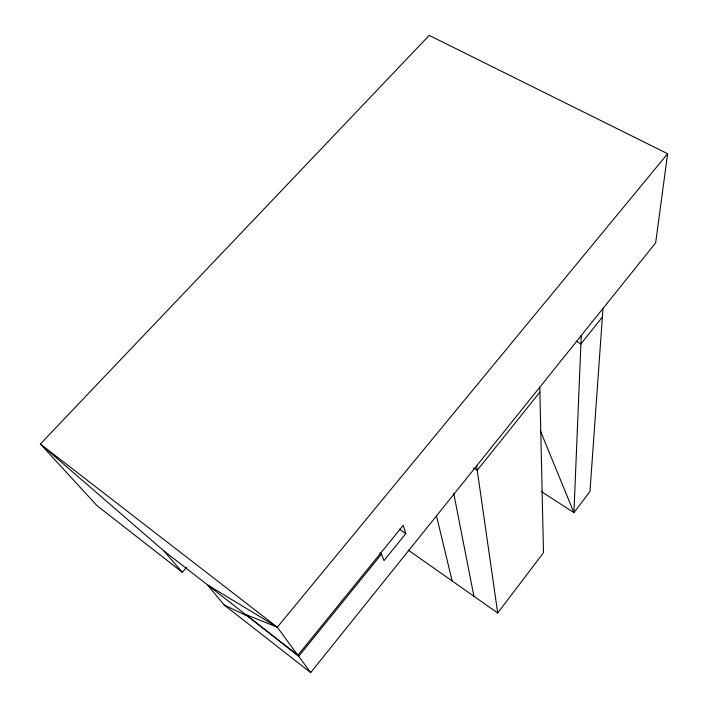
<?xml version="1.0" encoding="UTF-8"?>
<svg xmlns="http://www.w3.org/2000/svg" width="708" height="708" viewBox="0 0 708 708"><rect width="100%" height="100%" fill="white"/><g stroke="black" fill="none" stroke-linecap="round" stroke-linejoin="round"><path stroke-width="1.06" d="M581.259 335.53L573.923 512.636L541.576 491.733M602.977 308.476L589.968 491.511L573.923 512.636L540.39 430.853M186.611 567.374L182.319 572.303L96.961 505.609L40.374 444.005L429.216 35.4L667.626 153.716L655.661 242.853L310.679 672.6L224.144 604.986L207.444 584.817L277.297 627.217L297.891 655.21L403.197 525.354L405.799 533.611L384.01 560.577L381.524 554.09L379.745 552.824M408.259 550.098L497.706 612.986L543.496 552.7L539.779 387.205M539.885 392.126L477.236 470.298L473.564 467.9M602.366 317.131L580.914 343.929L576.144 341.15M310.679 672.6L298.688 656.298L381.524 554.09M298.688 656.298L245.455 614.402L277.297 627.217L667.626 153.716M224.144 604.986L246.402 615.597M399.454 529.186L405.799 533.611M277.297 627.217L40.374 444.005L163.849 550.886L297.891 655.21M163.849 550.886L182.319 572.303M436.455 515.725L452.147 580.958M453.766 493.582L473.9 596.251M476.608 465.899L497.706 612.986"/></g></svg>
